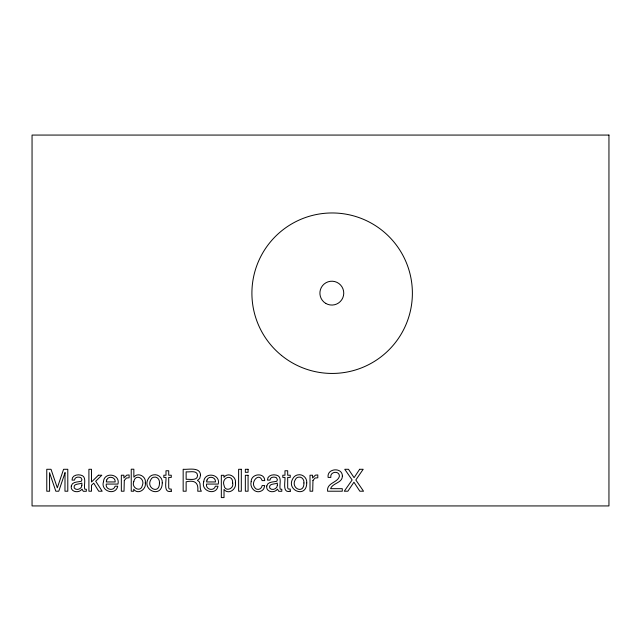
<?xml version="1.0" encoding="UTF-8"?>
<svg xmlns="http://www.w3.org/2000/svg" width="641" height="641" viewBox="0 0 641 641"><rect width="100%" height="100%" fill="white"/><g stroke="black" fill="none" stroke-linecap="round" stroke-linejoin="round"><path stroke-width="0.96" d="M65.029 472.713L64.965 491.214L67.794 491.214L67.794 469.284L63.579 469.284L57.321 487.825L51.024 469.284L46.769 469.284L46.769 491.214L49.605 491.214L49.525 472.713L55.831 491.214L58.772 491.214L65.029 472.713M232.667 483.122C234.277 489.051 224.847 492.192 224.054 485.493C221.033 477.233 233.076 473.411 232.667 483.122M133.785 481.599C131.004 487.801 140.836 492.913 142.294 485.606C145.523 478.474 135.363 473.122 133.785 481.599M145.315 482.913C146.573 489.267 137.895 495.269 133.713 489.171L133.713 491.214L131.237 491.214L131.237 469.204L133.849 469.204L133.849 477.168C137.927 471.736 146.581 476.567 145.315 482.913M162.261 482.881C162.149 499.611 139.482 489.468 149.409 477.152A6.602 6.602 0 0 1 153.263 474.909C158.079 473.707 162.798 477.986 162.261 482.881M251.176 481.671C249.437 487.673 255.647 494.219 261.536 490.854A5.489 5.489 0 0 0 263.956 488.306L264.733 485.558L262.121 485.558C261.808 487.961 259.573 489.916 257.105 489.275A3.293 3.293 0 0 1 254.926 487.737C249.966 482.304 259.14 471.832 262.121 480.598L264.733 480.598C264.629 472.04 250.911 473.635 251.176 481.671M306.743 482.881C306.622 499.611 283.955 489.468 293.882 477.152A6.602 6.602 0 0 1 297.745 474.909C302.552 473.707 307.279 477.986 306.743 482.881M103.489 481.687C100.26 491.126 115.644 496.182 117.736 486.198L115.092 486.198C113.794 491.519 105.148 489.748 106.238 484.075L117.96 484.075C120.524 473.915 104.122 471.488 103.489 481.687M203.766 481.687C200.537 491.126 215.929 496.182 218.012 486.198L215.376 486.198C214.07 491.519 205.424 489.748 206.522 484.075L218.236 484.075C220.808 473.915 204.399 471.488 203.766 481.687M235.407 482.865C236.817 489.171 228.452 495.237 224.021 489.42L224.021 497.592L221.329 497.592L221.329 475.302L223.941 475.302L223.941 477.417C227.835 471.696 236.593 476.535 235.407 482.865M197.532 475.478C197.588 481.159 189.448 478.931 186.138 479.332L186.138 471.832C189.44 472.345 197.388 469.813 197.532 475.478M71.295 485.966C70.045 492.128 79.083 493.61 82.008 489.099L83.282 491.31L86.335 491.286L86.335 489.307L84.732 489.139C83.458 484.86 87.352 476.423 80.782 475.101C77.208 474.124 71.728 475.55 72.032 480.109L74.54 480.109C74.604 476.88 78.731 476.535 80.966 477.721L81.944 479.716L81.303 481.271C77.97 482.16 72.193 481.495 71.295 485.966M266.768 485.966C265.518 492.128 274.548 493.61 277.473 489.099L278.755 491.31L281.8 491.286L281.8 489.307L280.197 489.139C278.923 484.86 282.817 476.423 276.255 475.101C272.673 474.124 267.201 475.55 267.497 480.109L270.005 480.109C270.077 476.88 274.196 476.535 276.439 477.721L277.417 479.716L276.768 481.271C273.435 482.16 267.666 481.495 266.768 485.966M342.382 476.167C342.35 483.146 332.567 482.865 330.596 488.674L342.278 488.674L342.278 491.214L327.599 491.214C326.469 482.697 337.727 482.865 339.41 476.287C339.514 470.214 329.61 471.544 330.852 477.417L328.12 477.417C326.622 468.106 342.542 467.009 342.382 476.167M159.457 482.961C159.705 495.068 145.034 487.969 151.244 478.987A3.654 3.654 0 0 1 153.68 477.225C157.173 476.223 159.905 479.644 159.457 482.961M303.93 482.961C304.179 495.068 289.516 487.969 295.717 478.987A3.654 3.654 0 0 1 298.153 477.225C301.655 476.223 304.379 479.644 303.93 482.961M200.545 475.197L199.736 478.418L197.452 480.438C201.619 481.952 199.295 487.136 200.801 490.237L201.386 491.214L197.74 491.214C198.71 482.641 194.792 479.877 186.138 481.808L186.138 491.214L183.166 491.214L183.166 469.284C188.35 469.781 200.232 466.624 200.545 475.197M81.872 485.245C82.088 488.899 76.287 491.07 74.228 488.001C73.002 483.25 79.292 484.5 81.872 483.082L81.872 485.245M277.337 485.245C277.553 488.899 271.752 491.07 269.701 488.001C268.467 483.25 274.757 484.5 277.337 483.082L277.337 485.245M124.298 480.413L124.025 491.214L121.333 491.214L121.333 475.221L123.889 475.221L123.889 477.986L126.742 475.157L129.113 474.941L129.113 477.777L126.437 478.026L124.298 480.413M312.968 480.413L312.696 491.214L310.012 491.214L310.012 475.221L312.56 475.221L312.56 477.986L315.42 475.157L317.792 474.941L317.792 477.777L315.108 478.026L312.968 480.413M106.686 480.061L106.31 481.944L115.196 481.944C115.725 476.976 108.225 475.39 106.686 480.061M206.963 480.061L206.594 481.944L215.48 481.944C216.001 476.976 208.509 475.39 206.963 480.061M359.641 469.284L354.088 477.673L348.488 469.284L344.77 469.284L352.133 479.973L344.273 491.214L347.863 491.214L353.936 482.2L359.849 491.214L363.535 491.214L355.819 479.973L363.183 469.284L359.641 469.284M98.385 475.221L91.487 482.016L91.487 469.284L88.907 469.284L88.907 491.214L91.487 491.214L91.487 485.213L93.738 483.154L98.73 491.214L102.159 491.214L95.693 481.215L101.823 475.221L98.385 475.221M171.267 491.214C163.11 493.578 166.404 481.487 165.995 477.417L163.832 477.417L163.832 475.221L165.995 475.221L165.995 470.758L168.711 470.758L168.711 475.221L171.267 475.221L171.267 477.417L168.711 477.417L168.711 487.857L169.28 488.979L171.267 489.099L171.267 491.214M290.237 491.214C282.08 493.578 285.373 481.487 284.973 477.417L282.801 477.417L282.801 475.221L284.973 475.221L284.973 470.758L287.689 470.758L287.689 475.221L290.237 475.221L290.237 477.417L287.689 477.417L287.689 487.857L288.25 488.979L290.237 489.099L290.237 491.214M608.95 135.067L32.05 135.067L32.05 505.933L608.95 505.933L608.95 135.067M241.312 469.284L238.62 469.284L238.62 491.214L241.312 491.214L241.312 469.284M248.075 469.284L245.343 469.284L245.343 472.329L248.075 472.329L248.075 469.284M248.075 475.302L245.343 475.302L245.343 491.214L248.075 491.214L248.075 475.302M325.732 303.385A11.923 11.923 0 0 0 343.752 293.298A11.923 11.923 0 0 0 326.005 282.729A11.923 11.923 0 0 0 325.732 303.385M281.567 355.491A80.237 80.237 0 0 0 411.378 305.861A80.237 80.237 0 0 0 303.497 218.252A80.237 80.237 0 0 0 281.567 355.491"/></g></svg>
